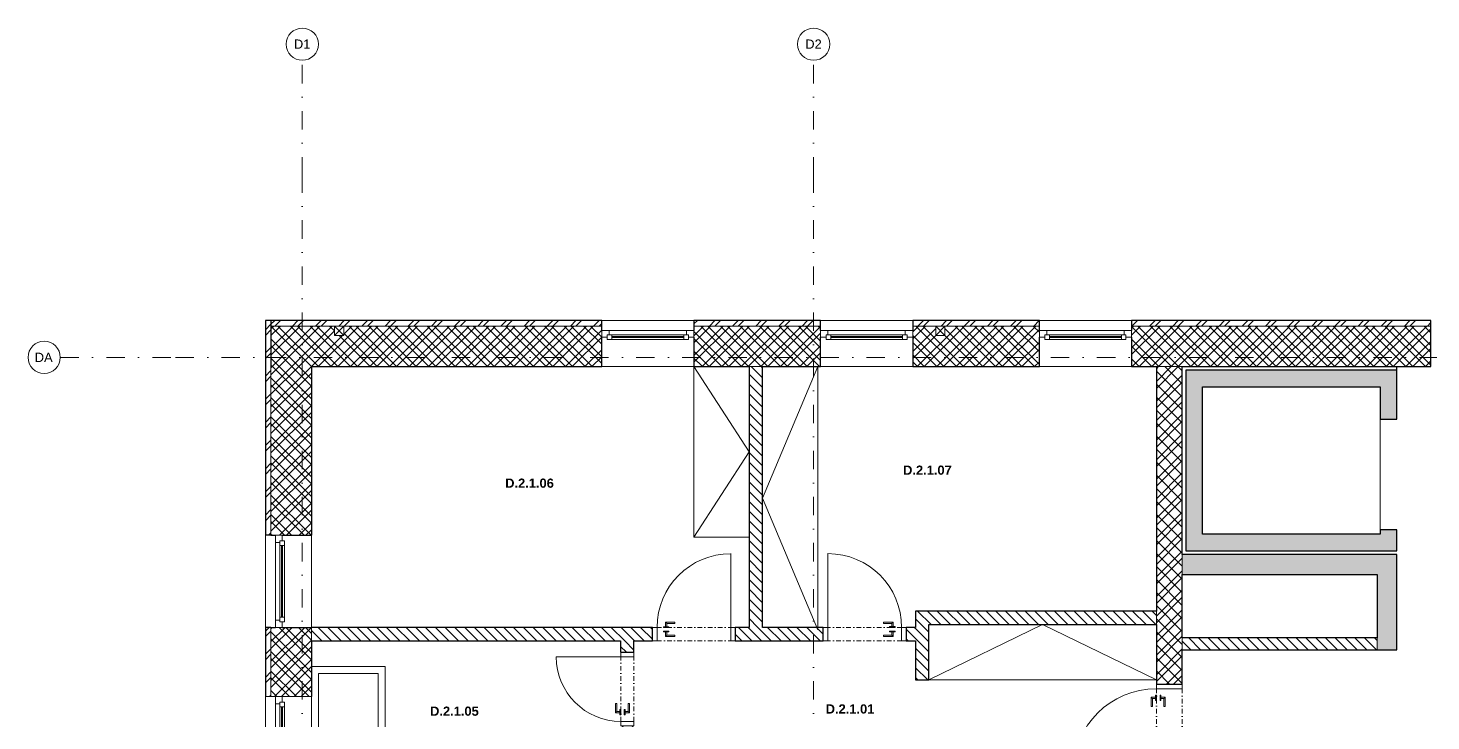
# Model space of a CAD drawing. Header units: millimetres. Extents: x -8379 to 45022, y 54514 to 72403.
# Drawn here: x -8379 to 6848, y 64885 to 72403 of the extents above; entities that cross this region are included whole.
import ezdxf

# ---------------------------------------------------------------- set-up
doc = ezdxf.new("R2010")
doc.units = ezdxf.units.MM
doc.linetypes.add('UDL_2NP_D$0$HA_DashDot_10mm-S3mm', pattern=[500, 200, -150, 0, -150])
doc.linetypes.add('UDL_2NP_D$0$HA_DashDot_2_2mm-S0_6mm', pattern=[110, 50, -30, 0, -30])
for name, color, linetype, lineweight in [('UDL_2NP_D$0$A-AREA-____-IDEN', 252, 'Continuous', 9), ('UDL_2NP_D$0$A-AREA-____-OTLN', 252, 'Continuous', 5), ('UDL_2NP_D$0$A-DOOR-____-MCUT', 252, 'UDL_2NP_D$0$HA_DashDot_2_2mm-S0_6mm', 9), ('UDL_2NP_D$0$A-DOOR-____-OTLN', 252, 'Continuous', 9), ('UDL_2NP_D$0$A-DOOR-FRAM-MCUT', 252, 'Continuous', 9), ('UDL_2NP_D$0$A-FLOR-____-OTLN', 252, 'Continuous', 9), ('UDL_2NP_D$0$A-GLAZ-____-MCUT', 252, 'Continuous', 5), ('UDL_2NP_D$0$A-GLAZ-____-OTLN', 252, 'Continuous', 5), ('UDL_2NP_D$0$A-WALL-____-MCUT', 252, 'Continuous', 9), ('UDL_2NP_D$0$A-WALL-____-OTLN', 252, 'Continuous', 9), ('UDL_2NP_D$0$A-WALL-____-PATT', 252, 'Continuous', 25), ('UDL_2NP_D$0$I-FURN-____-OTLN', 252, 'Continuous', 9), ('UDL_2NP_D$0$I-WALL-____-MCUT', 252, 'Continuous', 25), ('UDL_2NP_D$0$I-WALL-____-OTLN', 252, 'Continuous', 9), ('UDL_2NP_D$0$M-HVAC-DUCT-OTLN', 252, 'Continuous', 9), ('UDL_2NP_D$0$P-SANR-FIXT-OTLN', 252, 'Continuous', 9), ('UDL_2NP_D$0$S-GRID-____-IDEN', 252, 'Continuous', 9), ('UDL_2NP_D$0$S-GRID-____-OTLN', 252, 'Continuous', 5)]:
    doc.layers.add(name, color=color, linetype=linetype, lineweight=lineweight)
doc.styles.add('UDL_2NP_D$0$Arial_1', font='arial.ttf', dxfattribs={"height": 100})
doc.styles.add('UDL_2NP_D$0$Arial_B', font='arialbd.ttf', dxfattribs={"height": 100})
pattern_1 = [(45, (0, 0), (-106.06602, 106.06602), []), (45, (75, 0), (-106.06602, 106.06602), []), (315, (0, 0), (106.06602, 106.06602), []), (315, (75, 0), (106.06602, 106.06602), [])]
pattern_2 = [(135, (0, 0), (-53.03301, -53.03301), [])]
pattern_3 = [(45, (0, 0), (-125.7236, 125.7236), []), (45, (0, 190.5), (-125.7236, 125.7236), [])]

# ---------------------------------------------------------------- blocks, each defined once
blk = doc.blocks.new('UDL_2NP_D$0$HA_DR_Single_Swing_Solid - In_900x2100-1513784-UDL_2NP-D')
at = {"layer": 'UDL_2NP_D$0$A-DOOR-____-MCUT'}
for p, q in [((-450, 140), (450, 140)), ((-450, -140), (450, -140))]:
    blk.add_line(p, q, dxfattribs=at)
at = {"layer": 'UDL_2NP_D$0$A-DOOR-____-OTLN'}
for p, q in [((-380, -92), (-320, -92)), ((-380, -92), (-380, -100)), ((-320, -100), (-380, -100)), ((-380, -140), (-320, -140)), ((-380, -140), (-380, -148)), ((-320, -148), (-380, -148)), ((-358, -43), (-358, -92)), ((-255, -43), (-358, -43)), ((-358, -148), (-358, -198)), ((-343, -92), (-343, -58)), ((-343, -58), (-255, -58)), ((-343, -183), (-343, -148)), ((-320, -100), (-320, -92)), ((-320, -148), (-320, -140)), ((-255, -43), (-255, -58)), ((-358, -198), (-255, -198)), ((-255, -183), (-343, -183)), ((-255, -183), (-255, -198))]:
    blk.add_line(p, q, dxfattribs=at)
at = {"layer": 'UDL_2NP_D$0$A-DOOR-____-OTLN', "lineweight": 5}
blk.add_line((450, -1040), (450, -140), dxfattribs=at)
blk.add_arc((450, -140), 900, 180, 270, dxfattribs=at)
at = {"layer": 'UDL_2NP_D$0$A-DOOR-____-OTLN'}
for points in [[(-343, -58), (-343, -58), (-343, -57), (-343, -57), (-343, -57), (-344, -56), (-344, -56), (-345, -55), (-345, -55), (-346, -54), (-347, -53), (-347, -53), (-348, -52), (-348, -52), (-349, -51), (-349, -51), (-350, -50), (-350, -50), (-350, -50), (-351, -49), (-351, -49), (-352, -48), (-352, -48), (-353, -47), (-353, -47), (-354, -46), (-354, -46), (-355, -45), (-355, -45), (-356, -44), (-356, -44), (-357, -43), (-357, -43), (-357, -43), (-358, -43), (-358, -43)], [(-358, -198), (-358, -198), (-357, -197), (-357, -197), (-357, -197), (-356, -196), (-356, -196), (-355, -195), (-355, -195), (-354, -194), (-353, -193), (-353, -193), (-352, -192), (-352, -192), (-351, -191), (-351, -191), (-350, -190), (-350, -190), (-350, -190), (-349, -189), (-349, -189), (-348, -188), (-348, -188), (-347, -187), (-347, -187), (-346, -186), (-346, -186), (-345, -185), (-345, -185), (-344, -184), (-344, -184), (-343, -183), (-343, -183), (-343, -183), (-343, -183), (-343, -183)]]:
    blk.add_open_spline(points, degree=3, knots=[0, 0, 0, 0, 0.083333, 0.125, 0.166667, 0.208333, 0.229167, 0.25, 0.291667, 0.333333, 0.354167, 0.375, 0.395833, 0.416667, 0.4375, 0.458333, 0.479167, 0.5, 0.520833, 0.541667, 0.5625, 0.583333, 0.604167, 0.625, 0.645833, 0.666667, 0.6875, 0.708333, 0.75, 0.770833, 0.791667, 0.833333, 0.875, 0.916667, 1, 1, 1, 1], dxfattribs=at)
at = {"layer": 'UDL_2NP_D$0$A-DOOR-FRAM-MCUT'}
for p, q in [((-450, 140), (-500, 140)), ((-500, 140), (-500, -140)), ((-450, -140), (-450, 140)), ((500, 140), (450, 140)), ((450, 140), (450, -140)), ((500, -140), (500, 140)), ((-500, -140), (-450, -140)), ((450, -140), (500, -140))]:
    blk.add_line(p, q, dxfattribs=at)
blk = doc.blocks.new('UDL_2NP_D$0$HA_WD_SinglePanel - 625x1000-1388367-UDL_2NP-D')
at = {"layer": 'UDL_2NP_D$0$A-GLAZ-____-MCUT'}
for p, q in [((-313, 170), (-313, 100)), ((-233, 170), (-313, 170)), ((-233, 125), (-233, 170)), ((312, 170), (232, 170)), ((232, 170), (232, 125)), ((312, 100), (312, 170)), ((-313, 100), (-253, 100)), ((-253, 75), (-253, 125)), ((-253, 125), (-203, 125)), ((-203, 75), (-253, 75)), ((-203, 125), (-203, 75)), ((202, 105), (-203, 105)), ((202, 95), (-203, 95)), ((202, 75), (202, 125)), ((202, 125), (252, 125)), ((252, 75), (202, 75)), ((252, 125), (252, 75)), ((252, 100), (312, 100))]:
    blk.add_line(p, q, dxfattribs=at)
at = {"layer": 'UDL_2NP_D$0$A-GLAZ-____-OTLN'}
for p, q in [((232, 170), (-233, 170)), ((252, 125), (-253, 125)), ((-253, 75), (-253, 125)), ((-253, 75), (252, 75)), ((202, 125), (-203, 125)), ((202, 75), (-203, 75)), ((252, 125), (252, 75))]:
    blk.add_line(p, q, dxfattribs=at)
blk = doc.blocks.new('UDL_2NP_D$0$HA_WD_SinglePanel - 1000x1500-1388170-UDL_2NP-D')
at = {"layer": 'UDL_2NP_D$0$A-GLAZ-____-MCUT'}
for p, q in [((-500, 170), (-500, 100)), ((-420, 170), (-500, 170)), ((-420, 125), (-420, 170)), ((500, 170), (420, 170)), ((420, 170), (420, 125)), ((500, 100), (500, 170)), ((-500, 100), (-440, 100)), ((-440, 75), (-440, 125)), ((-440, 125), (-390, 125)), ((-390, 75), (-440, 75)), ((-390, 125), (-390, 75)), ((390, 105), (-390, 105)), ((390, 95), (-390, 95)), ((390, 75), (390, 125)), ((390, 125), (440, 125)), ((440, 75), (390, 75)), ((440, 125), (440, 75)), ((440, 100), (500, 100))]:
    blk.add_line(p, q, dxfattribs=at)
at = {"layer": 'UDL_2NP_D$0$A-GLAZ-____-OTLN'}
for p, q in [((420, 170), (-420, 170)), ((440, 125), (-440, 125)), ((-440, 75), (-440, 125)), ((-440, 75), (440, 75)), ((390, 125), (-390, 125)), ((390, 75), (-390, 75)), ((440, 125), (440, 75))]:
    blk.add_line(p, q, dxfattribs=at)
blk = doc.blocks.new('UDL_2NP_D$0$NAB_Šatní_skříň_ADNS - 600x2000xšířka-1517416-UDL_2NP-D')
at = {"layer": 'UDL_2NP_D$0$I-FURN-____-OTLN'}
for p, q in [((0, 600), (1427.5, 0)), ((2830, 600), (0, 600)), ((1427.5, 0), (2855, 600))]:
    blk.add_line(p, q, dxfattribs=at)
blk = doc.blocks.new('UDL_2NP_D$0$NAB_Šatní_skříň_ADNS - 600x2000xšířka-1467697-UDL_2NP-D')
at = {"layer": 'UDL_2NP_D$0$I-FURN-____-OTLN'}
for p, q in [((0, -600), (925, 0)), ((925, 0), (1850, -600)), ((1850, 0), (1850, -600)), ((1850, -600), (0, -600))]:
    blk.add_line(p, q, dxfattribs=at)
blk = doc.blocks.new('UDL_2NP_D$0$HA_DR_Single_Swing_Solid - In_800x2100-1516474-UDL_2NP-D')
at = {"layer": 'UDL_2NP_D$0$A-DOOR-____-MCUT'}
for p, q in [((-400, 72), (400, 72)), ((-400, -73), (400, -73))]:
    blk.add_line(p, q, dxfattribs=at)
at = {"layer": 'UDL_2NP_D$0$A-DOOR-____-OTLN'}
for p, q in [((-308, 25), (-308, -25)), ((-205, 25), (-308, 25)), ((-293, -25), (-293, 10)), ((-293, 10), (-205, 10)), ((-205, 25), (-205, 10)), ((-330, -25), (-270, -25)), ((-330, -25), (-330, -33)), ((-270, -33), (-330, -33)), ((-330, -73), (-270, -73)), ((-330, -73), (-330, -81)), ((-270, -81), (-330, -81)), ((-308, -81), (-308, -130)), ((-308, -130), (-205, -130)), ((-293, -115), (-293, -81)), ((-205, -115), (-293, -115)), ((-270, -33), (-270, -25)), ((-270, -81), (-270, -73)), ((-205, -115), (-205, -130))]:
    blk.add_line(p, q, dxfattribs=at)
at = {"layer": 'UDL_2NP_D$0$A-DOOR-____-OTLN', "lineweight": 5}
blk.add_line((400, -873), (400, -73), dxfattribs=at)
blk.add_arc((400, -73), 800, 180, 270, dxfattribs=at)
at = {"layer": 'UDL_2NP_D$0$A-DOOR-____-OTLN'}
for points in [[(-293, 10), (-293, 10), (-293, 10), (-293, 11), (-293, 11), (-294, 11), (-294, 12), (-295, 12), (-295, 13), (-296, 14), (-297, 14), (-297, 15), (-298, 15), (-298, 16), (-299, 16), (-299, 17), (-300, 17), (-300, 18), (-300, 18), (-301, 18), (-301, 19), (-302, 19), (-302, 20), (-303, 20), (-303, 21), (-304, 21), (-304, 22), (-305, 22), (-305, 23), (-306, 23), (-306, 24), (-307, 24), (-307, 24), (-307, 25), (-308, 25), (-308, 25)], [(-308, -130), (-308, -130), (-307, -130), (-307, -129), (-307, -129), (-306, -129), (-306, -128), (-305, -128), (-305, -127), (-304, -126), (-303, -126), (-303, -125), (-302, -125), (-302, -124), (-301, -124), (-301, -123), (-300, -123), (-300, -122), (-300, -122), (-299, -122), (-299, -121), (-298, -121), (-298, -120), (-297, -120), (-297, -119), (-296, -119), (-296, -118), (-295, -118), (-295, -117), (-294, -117), (-294, -116), (-293, -116), (-293, -116), (-293, -115), (-293, -115), (-293, -115)]]:
    blk.add_open_spline(points, degree=3, knots=[0, 0, 0, 0, 0.083333, 0.125, 0.166667, 0.208333, 0.229167, 0.25, 0.291667, 0.333333, 0.354167, 0.375, 0.395833, 0.416667, 0.4375, 0.458333, 0.479167, 0.5, 0.520833, 0.541667, 0.5625, 0.583333, 0.604167, 0.625, 0.645833, 0.666667, 0.6875, 0.708333, 0.75, 0.770833, 0.791667, 0.833333, 0.875, 0.916667, 1, 1, 1, 1], dxfattribs=at)
at = {"layer": 'UDL_2NP_D$0$A-DOOR-FRAM-MCUT'}
for p, q in [((-400, 72), (-450, 72)), ((-450, 72), (-450, -73)), ((-400, -73), (-400, 72)), ((450, 72), (400, 72)), ((400, 72), (400, -73)), ((450, -73), (450, 72)), ((-450, -73), (-400, -73)), ((400, -73), (450, -73))]:
    blk.add_line(p, q, dxfattribs=at)
blk = doc.blocks.new('UDL_2NP_D$0$HA_DR_Single_Swing_Solid - In_800x2100-1517353-UDL_2NP-D')
at = {"layer": 'UDL_2NP_D$0$A-DOOR-____-MCUT'}
for p, q in [((-400, 72), (400, 72)), ((-400, -72), (400, -72))]:
    blk.add_line(p, q, dxfattribs=at)
at = {"layer": 'UDL_2NP_D$0$A-DOOR-____-OTLN', "lineweight": 5}
blk.add_line((400, 873), (400, 72), dxfattribs=at)
at = {"layer": 'UDL_2NP_D$0$A-DOOR-____-OTLN'}
for p, q in [((-330, 80), (-270, 80)), ((-330, 80), (-330, 72)), ((-270, 72), (-330, 72)), ((-330, 33), (-270, 33)), ((-330, 33), (-330, 24)), ((-270, 24), (-330, 24)), ((-308, 130), (-308, 80)), ((-205, 130), (-308, 130)), ((-308, 24), (-308, -25)), ((-293, 80), (-293, 115)), ((-293, 115), (-205, 115)), ((-293, -10), (-293, 24)), ((-270, 72), (-270, 80)), ((-270, 24), (-270, 33)), ((-205, 130), (-205, 115)), ((-308, -25), (-205, -25)), ((-205, -10), (-293, -10)), ((-205, -10), (-205, -25))]:
    blk.add_line(p, q, dxfattribs=at)
at = {"layer": 'UDL_2NP_D$0$A-DOOR-____-OTLN', "lineweight": 5}
blk.add_arc((400, 72), 800, 90, 180, dxfattribs=at)
at = {"layer": 'UDL_2NP_D$0$A-DOOR-____-OTLN'}
for points in [[(-293, 115), (-293, 115), (-293, 115), (-293, 116), (-293, 116), (-294, 116), (-294, 117), (-295, 117), (-295, 118), (-296, 119), (-297, 119), (-297, 120), (-298, 120), (-298, 121), (-299, 121), (-299, 122), (-300, 122), (-300, 123), (-300, 123), (-301, 123), (-301, 124), (-302, 124), (-302, 125), (-303, 125), (-303, 126), (-304, 126), (-304, 127), (-305, 127), (-305, 128), (-306, 128), (-306, 129), (-307, 129), (-307, 129), (-307, 130), (-308, 130), (-308, 130)], [(-308, -25), (-308, -25), (-307, -25), (-307, -24), (-307, -24), (-306, -24), (-306, -23), (-305, -23), (-305, -22), (-304, -21), (-303, -21), (-303, -20), (-302, -20), (-302, -19), (-301, -19), (-301, -18), (-300, -18), (-300, -17), (-300, -17), (-299, -17), (-299, -16), (-298, -16), (-298, -15), (-297, -15), (-297, -14), (-296, -14), (-296, -13), (-295, -13), (-295, -12), (-294, -12), (-294, -11), (-293, -11), (-293, -11), (-293, -10), (-293, -10), (-293, -10)]]:
    blk.add_open_spline(points, degree=3, knots=[0, 0, 0, 0, 0.083333, 0.125, 0.166667, 0.208333, 0.229167, 0.25, 0.291667, 0.333333, 0.354167, 0.375, 0.395833, 0.416667, 0.4375, 0.458333, 0.479167, 0.5, 0.520833, 0.541667, 0.5625, 0.583333, 0.604167, 0.625, 0.645833, 0.666667, 0.6875, 0.708333, 0.75, 0.770833, 0.791667, 0.833333, 0.875, 0.916667, 1, 1, 1, 1], dxfattribs=at)
at = {"layer": 'UDL_2NP_D$0$A-DOOR-FRAM-MCUT'}
for p, q in [((-450, -72), (-450, 72)), ((-450, 72), (-400, 72)), ((-400, 72), (-400, -72)), ((400, 72), (450, 72)), ((400, -72), (400, 72)), ((450, 72), (450, -72)), ((-400, -72), (-450, -72)), ((450, -72), (400, -72))]:
    blk.add_line(p, q, dxfattribs=at)
blk = doc.blocks.new('UDL_2NP_D$0$ABMV_Bathtub_Generic - 800x1700-1466957-UDL_2NP-D')
at = {"layer": 'UDL_2NP_D$0$P-SANR-FIXT-OTLN'}
for p, q in [((0, 0), (0, -1700)), ((0, -1700), (0, 0)), ((725, -50), (75, -50)), ((75, -50), (75, -1625)), ((75, -50), (75, -1625)), ((725, -50), (75, -50)), ((725, -1625), (725, -50)), ((725, -1625), (725, -50)), ((75, -1625), (725, -1625)), ((75, -1625), (725, -1625)), ((0, -1700), (800, -1700)), ((0, -1700), (800, -1700))]:
    blk.add_line(p, q, dxfattribs=at)
blk.add_circle((400, -180), 30, dxfattribs=at)
blk = doc.blocks.new('UDL_2NP_D$0$HA_DR_Single_Swing_Solid - In_700x2100-1517264-UDL_2NP-D')
at = {"layer": 'UDL_2NP_D$0$A-DOOR-____-MCUT'}
for p, q in [((-350, 72), (350, 72)), ((-350, -72), (350, -72))]:
    blk.add_line(p, q, dxfattribs=at)
at = {"layer": 'UDL_2NP_D$0$A-DOOR-____-OTLN', "lineweight": 5}
blk.add_line((350, 773), (350, 72), dxfattribs=at)
at = {"layer": 'UDL_2NP_D$0$A-DOOR-____-OTLN'}
for p, q in [((-280, 81), (-220, 81)), ((-280, 81), (-280, 72)), ((-220, 72), (-280, 72)), ((-280, 33), (-220, 33)), ((-280, 33), (-280, 25)), ((-220, 25), (-280, 25)), ((-258, 130), (-258, 81)), ((-155, 130), (-258, 130)), ((-258, 25), (-258, -25)), ((-243, 81), (-243, 115)), ((-243, 115), (-155, 115)), ((-243, -10), (-243, 25)), ((-220, 72), (-220, 81)), ((-220, 25), (-220, 33)), ((-155, 130), (-155, 115)), ((-258, -25), (-155, -25)), ((-155, -10), (-243, -10)), ((-155, -10), (-155, -25))]:
    blk.add_line(p, q, dxfattribs=at)
at = {"layer": 'UDL_2NP_D$0$A-DOOR-____-OTLN', "lineweight": 5}
blk.add_arc((350, 72), 700, 90, 180, dxfattribs=at)
at = {"layer": 'UDL_2NP_D$0$A-DOOR-____-OTLN'}
for points in [[(-243, 115), (-243, 115), (-243, 115), (-243, 116), (-243, 116), (-244, 116), (-244, 117), (-245, 117), (-245, 118), (-246, 119), (-247, 119), (-247, 120), (-248, 120), (-248, 121), (-249, 121), (-249, 122), (-250, 122), (-250, 123), (-250, 123), (-251, 123), (-251, 124), (-252, 124), (-252, 125), (-253, 125), (-253, 126), (-254, 126), (-254, 127), (-255, 127), (-255, 128), (-256, 128), (-256, 129), (-257, 129), (-257, 129), (-257, 130), (-258, 130), (-258, 130)], [(-258, -25), (-258, -25), (-257, -25), (-257, -24), (-257, -24), (-256, -24), (-256, -23), (-255, -23), (-255, -22), (-254, -21), (-253, -21), (-253, -20), (-252, -20), (-252, -19), (-251, -19), (-251, -18), (-250, -18), (-250, -17), (-250, -17), (-249, -17), (-249, -16), (-248, -16), (-248, -15), (-247, -15), (-247, -14), (-246, -14), (-246, -13), (-245, -13), (-245, -12), (-244, -12), (-244, -11), (-243, -11), (-243, -11), (-243, -10), (-243, -10), (-243, -10)]]:
    blk.add_open_spline(points, degree=3, knots=[0, 0, 0, 0, 0.083333, 0.125, 0.166667, 0.208333, 0.229167, 0.25, 0.291667, 0.333333, 0.354167, 0.375, 0.395833, 0.416667, 0.4375, 0.458333, 0.479167, 0.5, 0.520833, 0.541667, 0.5625, 0.583333, 0.604167, 0.625, 0.645833, 0.666667, 0.6875, 0.708333, 0.75, 0.770833, 0.791667, 0.833333, 0.875, 0.916667, 1, 1, 1, 1], dxfattribs=at)
at = {"layer": 'UDL_2NP_D$0$A-DOOR-FRAM-MCUT'}
for p, q in [((-400, -72), (-400, 72)), ((-400, 72), (-350, 72)), ((-350, 72), (-350, -72)), ((350, 72), (400, 72)), ((350, -72), (350, 72)), ((400, 72), (400, -72)), ((-350, -72), (-400, -72)), ((400, -72), (350, -72))]:
    blk.add_line(p, q, dxfattribs=at)
blk = doc.blocks.new('UDL_2NP_D$0$NAB_Šatní_skříň_ADNS - 600x2000xšířka-1517499-UDL_2NP-D')
at = {"layer": 'UDL_2NP_D$0$I-FURN-____-OTLN'}
for p, q in [((0, 600), (1235, 0)), ((2470, 600), (0, 600)), ((1235, 0), (2470, 600))]:
    blk.add_line(p, q, dxfattribs=at)
blk = doc.blocks.new('UDL_2NP_D$0$Grid - Radius 3_5mm-353793-UDL_2NP-D')
at = {"layer": 'UDL_2NP_D$0$S-GRID-____-IDEN'}
blk.add_circle((0, 0), 3.5, dxfattribs=at)
blk = doc.blocks.new('UDL_2NP_D')
at = {"layer": 'UDL_2NP_D$0$A-WALL-____-PATT', "lineweight": 5}
h = blk.add_hatch(dxfattribs=at)
h.set_pattern_fill('FP_4', color=256, style=0, pattern_type=2)
h.set_pattern_definition(pattern_3)
h.paths.add_polyline_path([(-5802, 56780), (-5742, 56780), (-5742, 57004), (-5802, 57004), (-5802, 56788)])
h.paths.add_polyline_path([(-5742, 57243), (-5742, 58405), (-5802, 58405), (-5802, 57243)])
h.paths.add_polyline_path([(-5795, 59405), (-5742, 59405), (-5742, 62025), (-5802, 62025), (-5802, 59405)])
h.paths.add_polyline_path([(-5802, 62650), (-5742, 62650), (-5742, 64525), (-5802, 64525), (-5802, 63459)])
h.paths.add_polyline_path([(-5742, 65150), (-5742, 65900), (-5802, 65900), (-5802, 65150)])
h.paths.add_polyline_path([(-5802, 66900), (-5742, 66900), (-5742, 69230), (-5802, 69230), (-5802, 68825)])
h = blk.add_hatch(dxfattribs=at)
h.set_pattern_fill('FP_4', color=256, style=0, pattern_type=2)
h.set_pattern_definition(pattern_3)
h.paths.add_polyline_path([(-2152, 69170), (-2152, 69230), (-5742, 69230), (-5742, 69170)])
h.paths.add_polyline_path([(-1152, 69170), (223, 69170), (223, 69230), (-1152, 69230)])
h.paths.add_polyline_path([(6848, 69170), (6848, 69230), (3598, 69230), (3598, 69170), (5681, 69170)])
h.paths.add_polyline_path([(1223, 69170), (2598, 69170), (2598, 69230), (1223, 69230)])
h.paths.add_polyline_path([(12923, 69170), (12923, 69230), (7848, 69230), (7848, 69170), (8162, 69170)])
h.paths.add_polyline_path([(13923, 69170), (15298, 69170), (15298, 69230), (13923, 69230)])
h.paths.add_polyline_path([(17798, 69170), (17798, 69230), (16298, 69230), (16298, 69170)])
h.paths.add_polyline_path([(22238, 69170), (22298, 69170), (22298, 69230), (18798, 69230), (18798, 69170)])
h = blk.add_hatch(dxfattribs=at)
h.set_pattern_fill('FP_2', color=256, style=0, pattern_type=2)
h.set_pattern_definition(pattern_1)
h.paths.add_polyline_path([(-2152, 68730), (-2152, 69170), (-5742, 69170), (-5742, 68730), (-5302, 68730)])
h.paths.add_polyline_path([(2598, 68730), (2598, 69170), (1223, 69170), (1223, 68730)])
h.paths.add_polyline_path([(-407, 68730), (223, 68730), (223, 69170), (-1152, 69170), (-1152, 68730), (-552, 68730)])
h.paths.add_polyline_path([(7848, 68730), (12923, 68730), (12923, 69170), (7848, 69170), (7848, 68825)])
h.paths.add_polyline_path([(6848, 68730), (6848, 69170), (3598, 69170), (3598, 68730), (4148, 68730)])
h.paths.add_polyline_path([(20569, 68730), (22238, 68730), (22238, 69170), (18798, 69170), (18798, 68730)])
h.paths.add_polyline_path([(15298, 68730), (15298, 69170), (13923, 69170), (13923, 68730)])
h.paths.add_polyline_path([(17798, 68730), (17798, 69170), (16298, 69170), (16298, 68730), (17048, 68730)])
h.paths.add_polyline_path([(21698, 69067), (21698, 69167), (21798, 69167), (21798, 69067)])
h.paths.add_polyline_path([(14883, 69067), (14883, 69167), (14983, 69167), (14983, 69067), (14977, 69067)])
h.paths.add_polyline_path([(11353, 69067), (11253, 69067), (11253, 69167), (11353, 69167), (11353, 69120)])
h.paths.add_polyline_path([(1473, 69067), (1473, 69167), (1573, 69167), (1573, 69067)])
h.paths.add_polyline_path([(-4952, 69067), (-5052, 69067), (-5052, 69167), (-4952, 69167), (-4952, 69120)])
h = blk.add_hatch(dxfattribs=at)
h.set_pattern_fill('FP_2', color=256, style=0, pattern_type=2)
h.set_pattern_definition(pattern_1)
h.paths.add_polyline_path([(-5485, 57310), (-5302, 57310), (-5302, 58405), (-5742, 58405), (-5742, 57310)])
h.paths.add_polyline_path([(-5485, 59405), (-5302, 59405), (-5302, 62025), (-5742, 62025), (-5742, 59405)])
h.paths.add_polyline_path([(-5622, 62650), (-5302, 62650), (-5302, 64525), (-5742, 64525), (-5742, 62650), (-5647, 62650)])
h.paths.add_polyline_path([(-5692, 65150), (-5302, 65150), (-5302, 65900), (-5742, 65900), (-5742, 65150)])
h.paths.add_polyline_path([(-5692, 66900), (-5302, 66900), (-5302, 68730), (-5742, 68730), (-5742, 66900)])
h = blk.add_hatch(dxfattribs=at)
h.set_pattern_fill('FP_3', color=256, style=0, pattern_type=2)
h.set_pattern_definition(pattern_2)
h.paths.add_polyline_path([(-522, 65900), (-407, 65900), (-407, 68730), (-552, 68730), (-552, 65900)])
h = blk.add_hatch(dxfattribs=at)
h.set_pattern_fill('FP_1', color=256, style=0, pattern_type=2)
h.set_pattern_definition([(45, (0, 0), (-106.06602, 106.06602), []), (45, (75, 0), (-106.06602, 106.06602), []), (315, (0, 0), (70.71068, 70.71068), [])])
h.paths.add_polyline_path([(3868, 64185), (4148, 64185), (4148, 64285), (3868, 64285)])
h.paths.add_polyline_path([(4148, 65285), (4148, 68730), (3868, 68730), (3868, 65285)])
at = {"layer": 'UDL_2NP_D$0$A-WALL-____-PATT', "lineweight": 9}
for points in [[(4368, 66910), (4368, 68690), (4188, 68690), (4188, 66910)], [(6298, 68510), (6298, 68690), (4368, 68690), (4368, 68510)], [(4188, 66730), (6298, 66730), (6298, 66910), (4188, 66910)], [(6263, 66475), (6263, 66690), (4148, 66690), (4148, 66475)], [(6263, 65655), (6478, 65655), (6478, 66690), (6263, 66690), (6263, 65785)]]:
    blk.add_hatch(color=256, dxfattribs=at).paths.add_polyline_path(points)
h = blk.add_hatch(color=256, dxfattribs=at)
h.paths.add_polyline_path([(6298, 66730), (6478, 66730), (6478, 66960), (6298, 66960), (6298, 66910)])
h.paths.add_polyline_path([(6298, 68160), (6478, 68160), (6478, 68690), (6298, 68690), (6298, 68510)])
at = {"layer": 'UDL_2NP_D$0$A-WALL-____-PATT', "lineweight": 5}
h = blk.add_hatch(dxfattribs=at)
h.set_pattern_fill('FP_3', color=256, style=0, pattern_type=2)
h.set_pattern_definition(pattern_2)
h.paths.add_polyline_path([(3200, 65930), (3868, 65930), (3868, 66075), (1253, 66075), (1253, 65930), (1959, 65930)])
h = blk.add_hatch(dxfattribs=at)
h.set_pattern_fill('FP_3', color=256, style=0, pattern_type=2)
h.set_pattern_definition(pattern_2)
h.paths.add_polyline_path([(-702, 65755), (253, 65755), (253, 65900), (-702, 65900)])
h.paths.add_polyline_path([(-4244, 65755), (-1602, 65755), (-1602, 65900), (-5302, 65900), (-5302, 65755)])
h.paths.add_polyline_path([(1253, 65755), (1253, 65900), (1153, 65900), (1153, 65755)])
h = blk.add_hatch(dxfattribs=at)
h.set_pattern_fill('FP_3', color=256, style=0, pattern_type=2)
h.set_pattern_definition(pattern_2)
h.paths.add_polyline_path([(1253, 65330), (1398, 65330), (1398, 65930), (1253, 65930), (1253, 65471)])
h = blk.add_hatch(dxfattribs=at)
h.set_pattern_fill('FP_3', color=256, style=0, pattern_type=2)
h.set_pattern_definition(pattern_2)
h.paths.add_polyline_path([(5681, 65655), (6263, 65655), (6263, 65785), (4148, 65785), (4148, 65655), (4440, 65655)])
h = blk.add_hatch(dxfattribs=at)
h.set_pattern_fill('FP_3', color=256, style=0, pattern_type=2)
h.set_pattern_definition(pattern_2)
h.paths.add_polyline_path([(-1802, 61780), (-1802, 61980), (-1947, 61980), (-1947, 61780)])
h.paths.add_polyline_path([(-1802, 62780), (-1802, 64830), (-1947, 64830), (-1947, 62780), (-1918, 62780)])
h.paths.add_polyline_path([(-1802, 65630), (-1802, 65755), (-1947, 65755), (-1947, 65630)])
at = {"layer": 'UDL_2NP_D$0$A-AREA-____-OTLN', "lineweight": 25}
blk.add_line((6478, 68690), (6478, 68730), dxfattribs=at)
at = {"layer": 'UDL_2NP_D$0$A-FLOR-____-OTLN'}
blk.add_line((6298, 68160), (6298, 66960), dxfattribs=at)
at = {"layer": 'UDL_2NP_D$0$A-WALL-____-MCUT'}
for p, q in [((-2152, 69170), (-5742, 69170)), ((223, 69170), (-1152, 69170)), ((2598, 69170), (1223, 69170)), ((6848, 69170), (3598, 69170)), ((-5742, 68730), (-5742, 66900)), ((-407, 68730), (-552, 68730)), ((4148, 68730), (3868, 68730)), ((4148, 66690), (4148, 66475)), ((3868, 65930), (3868, 66075)), ((-5742, 65900), (-5742, 65150)), ((-5302, 65900), (-5302, 65755)), ((4148, 65785), (4148, 65655)), ((6263, 65655), (6263, 65785))]:
    blk.add_line(p, q, dxfattribs=at)
at = {"layer": 'UDL_2NP_D$0$A-WALL-____-MCUT', "lineweight": 25}
for p, q in [((-2152, 69120), (-2152, 69170)), ((-1152, 69170), (-1152, 69120)), ((223, 69120), (223, 69170)), ((1223, 69170), (1223, 69120)), ((2598, 69120), (2598, 69170)), ((3598, 69170), (3598, 69120)), ((6848, 68730), (6848, 69170)), ((-2152, 68730), (-2152, 69050)), ((-1152, 69050), (-1152, 68730)), ((223, 68730), (223, 69050)), ((1223, 69050), (1223, 68730)), ((2598, 68730), (2598, 69050)), ((3598, 69050), (3598, 68730)), ((-5302, 68730), (-2152, 68730)), ((-5302, 68730), (-5302, 66900)), ((-1152, 68730), (-552, 68730)), ((-407, 68730), (223, 68730)), ((1223, 68730), (2598, 68730)), ((3598, 68730), (3868, 68730)), ((4148, 68730), (6848, 68730)), ((-5742, 66900), (-5692, 66900)), ((-5622, 66900), (-5302, 66900)), ((-5742, 65900), (-5692, 65900)), ((-5622, 65900), (-5302, 65900)), ((-5302, 65755), (-5302, 65150))]:
    blk.add_line(p, q, dxfattribs=at)
at = {"layer": 'UDL_2NP_D$0$A-WALL-____-OTLN'}
for p, q in [((-1152, 68730), (-2152, 68730)), ((1223, 68730), (223, 68730)), ((3598, 68730), (2598, 68730)), ((-5302, 66900), (-5302, 65900)), ((-5742, 65150), (-5692, 65150)), ((-5622, 65150), (-5302, 65150)), ((-5302, 65150), (-5302, 64525))]:
    blk.add_line(p, q, dxfattribs=at)
at = {"layer": 'UDL_2NP_D$0$I-WALL-____-MCUT'}
for p, q in [((-2152, 69230), (-5802, 69230)), ((-5802, 69230), (-5802, 66900)), ((-5742, 69230), (-5742, 68730)), ((-2152, 69170), (-2152, 69230)), ((223, 69230), (-1152, 69230)), ((-1152, 69230), (-1152, 69170)), ((223, 69170), (223, 69230)), ((2598, 69230), (1223, 69230)), ((1223, 69230), (1223, 69170)), ((2598, 69170), (2598, 69230)), ((6848, 69230), (3598, 69230)), ((3598, 69230), (3598, 69170)), ((6848, 69170), (6848, 69230)), ((-552, 68730), (-552, 65900)), ((-407, 65900), (-407, 68730)), ((3868, 68730), (3868, 66075)), ((4148, 66690), (4148, 68730)), ((4188, 68690), (4188, 66730)), ((6478, 68690), (4188, 68690)), ((6478, 68160), (6478, 68690)), ((4368, 66910), (4368, 68510)), ((4368, 68510), (6298, 68510)), ((6298, 68510), (6298, 68160)), ((6298, 68160), (6478, 68160)), ((-5742, 66900), (-5802, 66900)), ((6298, 66910), (4368, 66910)), ((6298, 66960), (6298, 66910)), ((6478, 66960), (6298, 66960)), ((6478, 66730), (6478, 66960)), ((4188, 66730), (6478, 66730)), ((6478, 66690), (4148, 66690)), ((6478, 65655), (6478, 66690)), ((4148, 66475), (6263, 66475)), ((4148, 65785), (4148, 66475)), ((6263, 66475), (6263, 65785)), ((3868, 66075), (1253, 66075)), ((1253, 66075), (1253, 65900)), ((-5742, 65900), (-5802, 65900)), ((-5802, 65900), (-5802, 65150)), ((-1602, 65900), (-5302, 65900)), ((-1602, 65755), (-1602, 65900)), ((-552, 65900), (-702, 65900)), ((-702, 65900), (-702, 65755)), ((253, 65900), (-407, 65900)), ((253, 65755), (253, 65900)), ((1253, 65900), (1153, 65900)), ((1153, 65900), (1153, 65755)), ((1398, 65930), (3868, 65930)), ((1398, 65330), (1398, 65930)), ((3868, 65930), (3868, 65285)), ((6263, 65785), (4148, 65785)), ((-5302, 65755), (-1947, 65755)), ((-1947, 65755), (-1947, 65630)), ((-1947, 65630), (-1802, 65630)), ((-1802, 65755), (-1602, 65755)), ((-1802, 65630), (-1802, 65755)), ((-702, 65755), (253, 65755)), ((1153, 65755), (1253, 65755)), ((1253, 65755), (1253, 65330)), ((4148, 65285), (4148, 65655)), ((4148, 65655), (6478, 65655)), ((1253, 65330), (1398, 65330)), ((3868, 65285), (4148, 65285))]:
    blk.add_line(p, q, dxfattribs=at)
at = {"layer": 'UDL_2NP_D$0$I-WALL-____-OTLN'}
for p, q in [((-2152, 69230), (-1152, 69230)), ((223, 69230), (1223, 69230)), ((2598, 69230), (3598, 69230)), ((-5802, 65900), (-5802, 66900)), ((-5742, 65150), (-5802, 65150)), ((-5802, 64525), (-5802, 65150))]:
    blk.add_line(p, q, dxfattribs=at)
at = {"layer": 'UDL_2NP_D$0$M-HVAC-DUCT-OTLN', "lineweight": 5}
for p, q in [((-5052, 69167), (-4952, 69067)), ((-5052, 69067), (-4952, 69167)), ((-5052, 69167), (-4952, 69167)), ((-5052, 69067), (-5052, 69167)), ((-4952, 69167), (-4952, 69067)), ((1473, 69167), (1573, 69067)), ((1473, 69067), (1573, 69167)), ((1473, 69167), (1573, 69167)), ((1473, 69067), (1473, 69167)), ((1573, 69167), (1573, 69067)), ((-4952, 69067), (-5052, 69067)), ((1573, 69067), (1473, 69067))]:
    blk.add_line(p, q, dxfattribs=at)
at = {"layer": 'UDL_2NP_D$0$S-GRID-____-OTLN', "linetype": 'UDL_2NP_D$0$HA_DashDot_10mm-S3mm', "lineweight": 9}
for p, q in [((-5402, 70803), (-5402, 72053)), ((148, 70803), (148, 72053)), ((-5402, 56114), (-5402, 70803)), ((148, 56114), (148, 70803)), ((-8029, 68830), (-6779, 68830)), ((-6779, 68830), (23104, 68830))]:
    blk.add_line(p, q, dxfattribs=at)
at = {"layer": 'UDL_2NP_D$0$A-DOOR-____-OTLN'}
blk.add_blockref('UDL_2NP_D$0$HA_DR_Single_Swing_Solid - In_800x2100-1517353-UDL_2NP-D', (-1152, 65827), dxfattribs=at)
for name, p, rotation in [('UDL_2NP_D$0$HA_DR_Single_Swing_Solid - In_800x2100-1516474-UDL_2NP-D', (703, 65827), 180), ('UDL_2NP_D$0$HA_DR_Single_Swing_Solid - In_700x2100-1517264-UDL_2NP-D', (-1874, 65230), 89.99999999999974), ('UDL_2NP_D$0$HA_DR_Single_Swing_Solid - In_900x2100-1513784-UDL_2NP-D', (4008, 64785), 270.0000000000001)]:
    blk.add_blockref(name, p, dxfattribs=dict(at, rotation=rotation))
at = {"layer": 'UDL_2NP_D$0$A-GLAZ-____-OTLN'}
for p in [(-1652, 68950), (723, 68950), (3098, 68950)]:
    blk.add_blockref('UDL_2NP_D$0$HA_WD_SinglePanel - 1000x1500-1388170-UDL_2NP-D', p, dxfattribs=at)
at = {"layer": 'UDL_2NP_D$0$A-GLAZ-____-OTLN', "rotation": 90.00000000000001}
for name, p in [('UDL_2NP_D$0$HA_WD_SinglePanel - 1000x1500-1388170-UDL_2NP-D', (-5522, 66400)), ('UDL_2NP_D$0$HA_WD_SinglePanel - 625x1000-1388367-UDL_2NP-D', (-5522, 64837))]:
    blk.add_blockref(name, p, dxfattribs=at)
at = {"layer": 'UDL_2NP_D$0$I-FURN-____-OTLN'}
for name, p, rotation in [('UDL_2NP_D$0$NAB_Šatní_skříň_ADNS - 600x2000xšířka-1467697-UDL_2NP-D', (-552, 68730), 269.9999999999982), ('UDL_2NP_D$0$NAB_Šatní_skříň_ADNS - 600x2000xšířka-1517416-UDL_2NP-D', (-407, 68730), 270.0000000000012), ('UDL_2NP_D$0$NAB_Šatní_skříň_ADNS - 600x2000xšířka-1517499-UDL_2NP-D', (3868, 65930), 180)]:
    blk.add_blockref(name, p, dxfattribs=dict(at, rotation=rotation))
at = {"layer": 'UDL_2NP_D$0$P-SANR-FIXT-OTLN', "rotation": 180}
blk.add_blockref('UDL_2NP_D$0$ABMV_Bathtub_Generic - 800x1700-1466957-UDL_2NP-D', (-4502, 63775), dxfattribs=at)
at = {"layer": 'UDL_2NP_D$0$S-GRID-____-IDEN', "xscale": 49.99999999999998, "yscale": 49.99999999999998, "zscale": 49.99999999999998}
for p in [(-5402, 72228), (148, 72228)]:
    blk.add_blockref('UDL_2NP_D$0$Grid - Radius 3_5mm-353793-UDL_2NP-D', p, dxfattribs=at)
at = {"layer": 'UDL_2NP_D$0$S-GRID-____-IDEN', "xscale": 49.99999999999998, "yscale": 49.99999999999998, "zscale": 49.99999999999998, "rotation": 269.9999999999996}
blk.add_blockref('UDL_2NP_D$0$Grid - Radius 3_5mm-353793-UDL_2NP-D', (-8204, 68830), dxfattribs=at)
at = {"layer": 'UDL_2NP_D$0$A-AREA-____-IDEN', "lineweight": 5, "char_height": 100, "width": 653.38, "attachment_point": 1, "style": 'UDL_2NP_D$0$Arial_B'}
for s, insert in [('D.2.1.07', (1119, 67656)), ('D.2.1.06', (-3200, 67515)), ('D.2.1.05', (-4015, 65041)), ('D.2.1.01', (279, 65065))]:
    blk.add_mtext(s, dxfattribs=dict(at, insert=insert))
at = {"layer": 'UDL_2NP_D$0$S-GRID-____-IDEN', "lineweight": 5, "char_height": 100, "attachment_point": 1, "style": 'UDL_2NP_D$0$Arial_1'}
for s, insert, width in [('D1', (-5493, 72279), 220.46), ('D2', (57, 72279), 220.46), ('DA', (-8306, 68880), 240.51)]:
    blk.add_mtext(s, dxfattribs=dict(at, insert=insert, width=width))

msp = doc.modelspace()

# ---------------------------------------------------------------- block references
msp.add_blockref('UDL_2NP_D', (0, 0))

doc.saveas('drawing.dxf')
